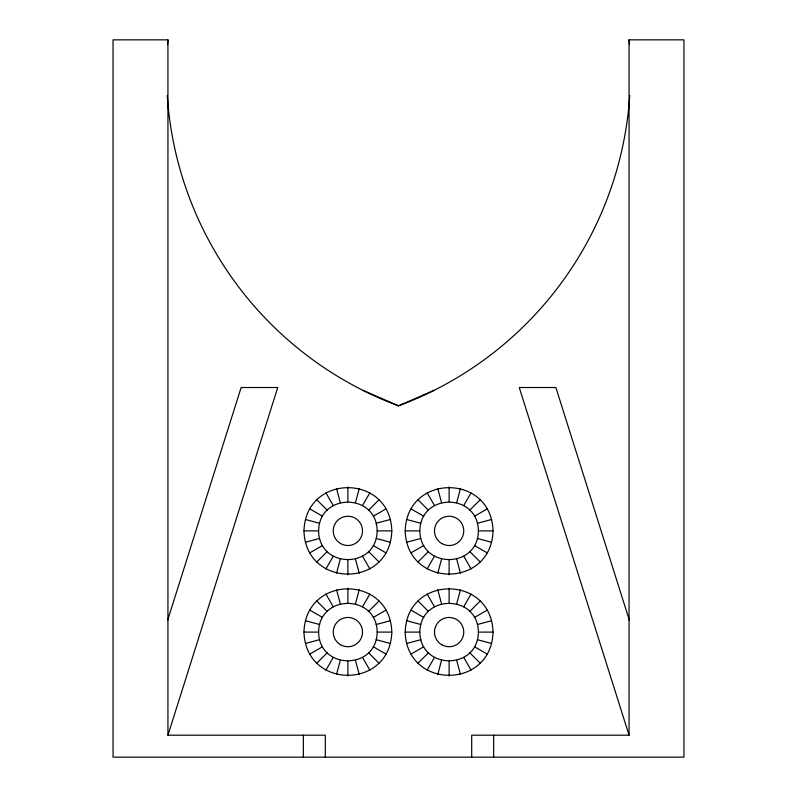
<?xml version="1.0" encoding="UTF-8"?>
<svg xmlns="http://www.w3.org/2000/svg" width="797" height="797" viewBox="0 0 797 797"><rect width="100%" height="100%" fill="white"/><g stroke="black" fill="none" stroke-linecap="round" stroke-linejoin="round"><path stroke-width="1.2" d="M303.976 530.872C305.53 473.279 390.251 473.279 391.805 530.872C390.251 588.465 305.53 588.465 303.976 530.872L318.611 530.872C319.059 492.636 376.712 492.636 377.17 530.872C376.712 569.108 319.059 569.108 318.611 530.872M303.976 632.101C305.53 574.498 390.251 574.498 391.805 632.101C390.251 689.694 305.53 689.694 303.976 632.101L318.611 632.101C319.059 593.855 376.712 593.855 377.17 632.101C376.712 670.337 319.059 670.337 318.611 632.101M405.195 530.872C406.749 473.279 491.47 473.279 493.024 530.872C491.47 588.465 406.749 588.465 405.195 530.872L419.83 530.872C420.288 492.636 477.941 492.636 478.389 530.872C477.941 569.108 420.288 569.108 419.83 530.872M405.195 632.101C406.749 574.498 491.47 574.498 493.024 632.101C491.47 689.694 406.749 689.694 405.195 632.101L419.83 632.101C420.288 593.855 477.941 593.855 478.389 632.101C477.941 670.337 420.288 670.337 419.83 632.101M336.523 573.292L340.309 559.155M355.462 502.588L359.258 488.451M336.523 674.521L340.309 660.374M355.462 603.817L359.258 589.68M437.742 573.292L441.538 559.155M456.691 502.588L460.477 488.451M437.742 674.521L441.538 660.374M456.691 603.817L460.477 589.68M167.689 620.096L241.132 387.521L277.735 387.521L167.938 735.193L325.306 735.193L325.306 757.15M325.933 568.909L333.246 556.226M362.525 505.517L369.848 492.845M325.933 670.128L333.246 657.455M362.525 606.746L369.848 594.064M427.152 568.909L434.475 556.226M463.754 505.517L471.067 492.845M427.152 670.128L434.475 657.455M463.754 606.746L471.067 594.064M316.837 561.925L327.188 551.574M368.593 510.17L378.944 499.819M316.837 663.154L327.188 652.803M368.593 611.399L378.944 601.048M418.056 561.925L428.407 551.574M469.812 510.17L480.163 499.819M418.056 663.154L428.407 652.803M469.812 611.399L480.163 601.048M309.854 552.829L322.536 545.507M373.245 516.237L385.917 508.914M411.083 552.829L423.755 545.507M474.464 516.237L487.146 508.914M309.854 654.058L322.536 646.736M373.245 617.456L385.917 610.143M411.083 654.058L423.755 646.736M474.464 617.456L487.146 610.143M434.006 390.371L398.5 405.822L362.994 390.371M305.47 542.239L319.607 538.453M376.164 523.29L390.311 519.505M406.689 542.239L420.836 538.453M477.393 523.29L491.53 519.505M305.47 643.468L319.607 639.672M376.164 624.519L390.311 620.733M406.689 643.468L420.836 639.672M477.393 624.519L491.53 620.733M167.938 735.193L167.938 39.85L113.044 39.85L113.044 757.15L683.956 757.15L683.956 39.85L629.062 39.85L629.062 735.193L471.694 735.193L471.694 757.15M377.17 530.872L391.805 530.872M478.389 530.872L493.024 530.872M377.17 632.101L391.805 632.101M478.389 632.101L493.024 632.101M406.689 519.505L420.836 523.29M477.393 538.453L491.53 542.239M305.47 519.505L319.607 523.29M376.164 538.453L390.311 542.239M406.689 620.733L420.836 624.519M477.393 639.672L491.53 643.468M305.47 620.733L319.607 624.519M376.164 639.672L390.311 643.468M411.083 508.914L423.755 516.237M474.464 545.507L487.146 552.829M309.854 508.914L322.536 516.237M373.245 545.507L385.917 552.829M411.083 610.143L423.755 617.456M474.464 646.736L487.146 654.058M309.854 610.143L322.536 617.456M373.245 646.736L385.917 654.058M418.056 499.819L428.407 510.17M469.812 551.574L480.163 561.925M316.837 499.819L327.188 510.17M368.593 551.574L378.944 561.925M418.056 601.048L428.407 611.399M469.812 652.803L480.163 663.154M316.837 601.048L327.188 611.399M368.593 652.803L378.944 663.154M427.152 492.845L434.475 505.517M463.754 556.226L471.067 568.909M427.152 594.064L434.475 606.746M463.754 657.455L471.067 670.128M325.933 492.845L333.246 505.517M362.525 556.226L369.848 568.909M325.933 594.064L333.246 606.746M362.525 657.455L369.848 670.128M629.311 620.096L555.868 387.521L519.265 387.521L629.062 735.193M437.742 488.451L441.538 502.588M456.691 559.155L460.477 573.292M437.742 589.68L441.538 603.817M456.691 660.374L460.477 674.521M336.523 488.451L340.309 502.588M355.462 559.155L359.258 573.292M336.523 589.68L340.309 603.817M355.462 660.374L359.258 674.521M493.652 735.193L493.652 757.15M449.11 486.957L449.11 501.592M449.11 560.152L449.11 574.786M449.11 588.176L449.11 602.821M449.11 661.371L449.11 676.015M347.89 486.957L347.89 501.592M347.89 560.152L347.89 574.786M347.89 588.176L347.89 602.821M347.89 661.371L347.89 676.015M303.348 735.193L303.348 757.15M167.25 95.471A356.11 356.11 0 0 0 398.5 405.822A356.11 356.11 0 0 0 629.75 95.471M167.539 44.672A356.11 356.11 0 0 1 167.938 39.85M629.062 39.85A356.11 356.11 0 0 1 629.461 44.672M340.568 543.554A14.635 14.635 0 0 0 362.525 530.872A14.635 14.635 0 0 0 340.568 518.199A14.635 14.635 0 0 0 340.568 543.554M441.797 543.554A14.635 14.635 0 0 0 463.754 530.872A14.635 14.635 0 0 0 441.797 518.199A14.635 14.635 0 0 0 441.797 543.554M441.797 644.773A14.635 14.635 0 0 0 463.754 632.101A14.635 14.635 0 0 0 441.797 619.418A14.635 14.635 0 0 0 441.797 644.773M340.568 644.773A14.635 14.635 0 0 0 362.525 632.101A14.635 14.635 0 0 0 340.568 619.418A14.635 14.635 0 0 0 340.568 644.773"/></g></svg>
